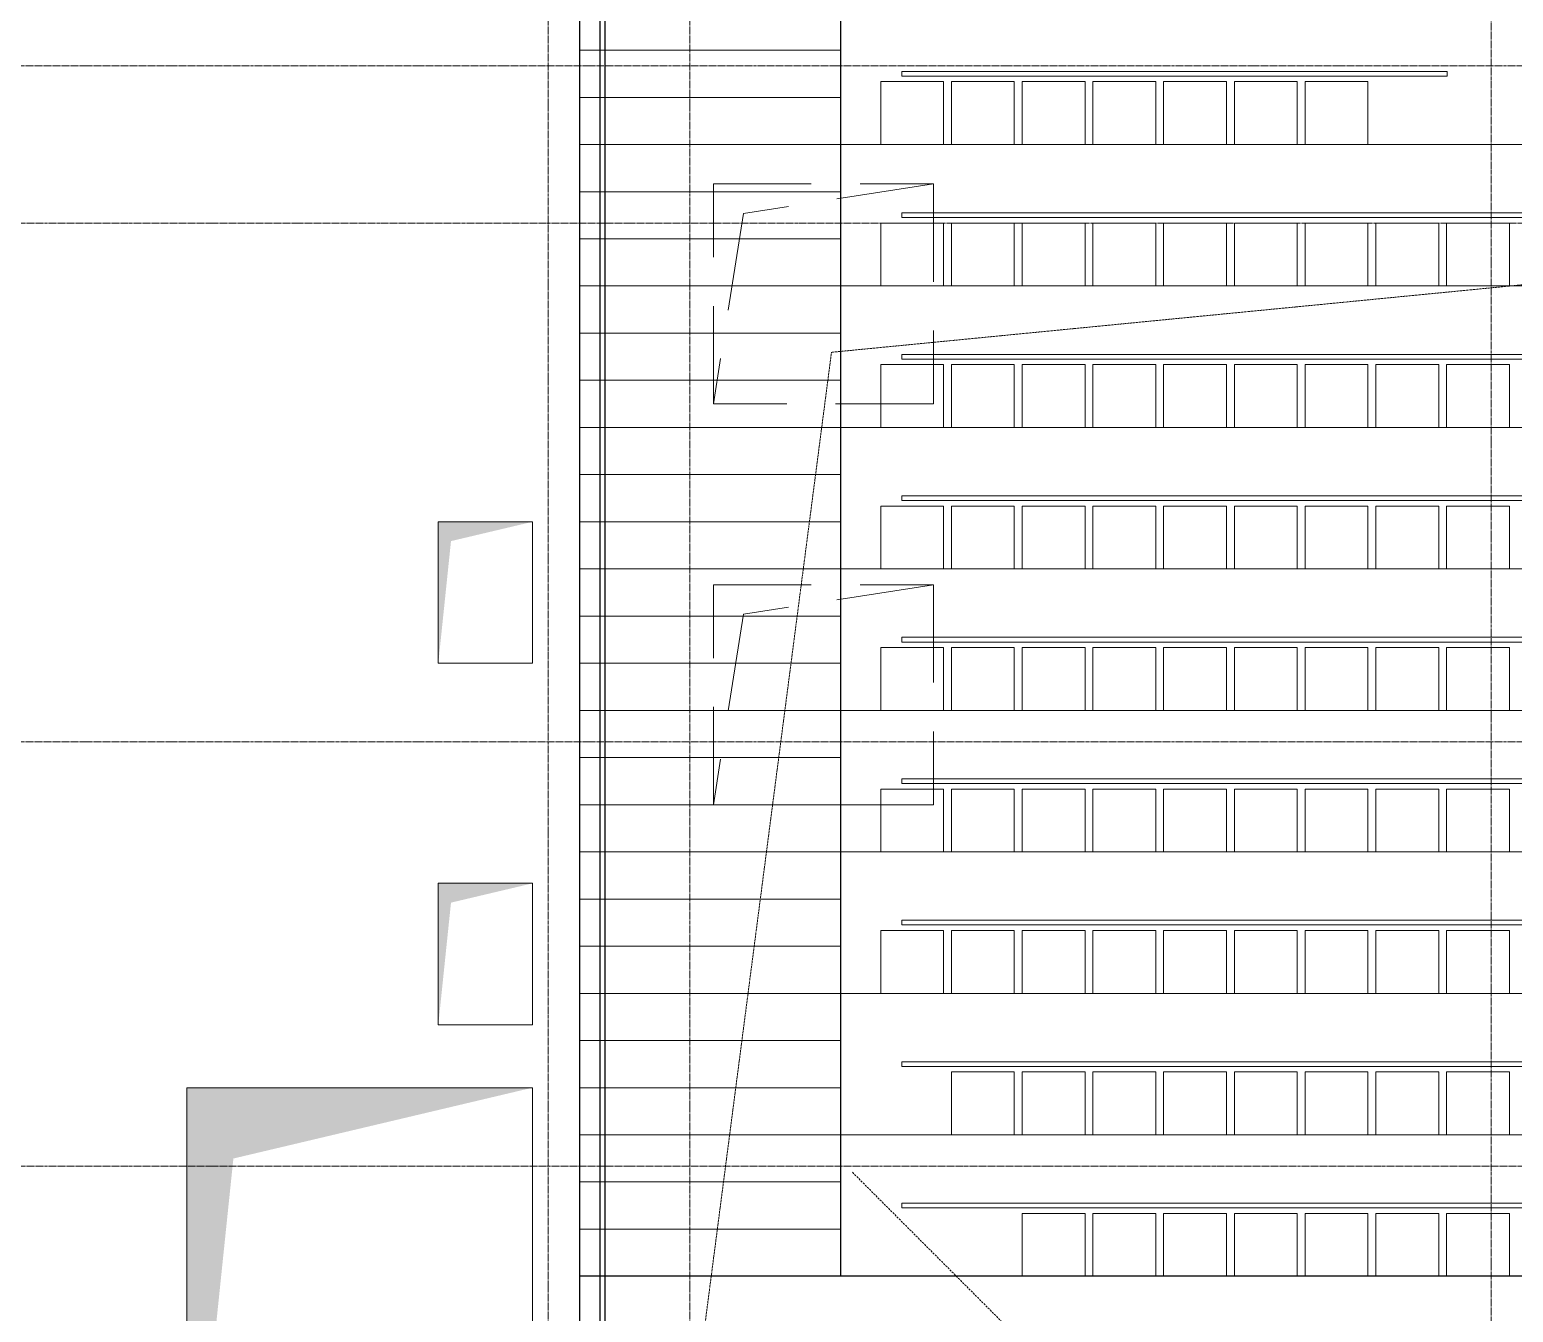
# Model space of a CAD drawing. Header units: millimetres. Extents: x -231292 to 573618, y -153144 to 564035.
# Drawn here: x -197475 to -188035, y 230466 to 238626 of the extents above; entities that cross this region are included whole.
import ezdxf

# ---------------------------------------------------------------- set-up
doc = ezdxf.new("R2010")
doc.units = ezdxf.units.MM
for name, pattern in [('CENTER2', [28.575, 19.05, -3.175, 3.175, -3.175]), ('DASHED', [19.05, 12.7, -6.35]), ('HIDDEN', [9.525, 6.35, -3.175])]:
    doc.linetypes.add(name, pattern=pattern)
doc.layers.get('0').update_dxf_attribs({"color": 250})
doc.layers.add('АР_Делит', color=250, linetype='Continuous', lineweight=0, plot=False)
for name, color, linetype, lineweight in [('АР_Мебель', 250, 'Continuous', 5), ('АР_Стены ЖБ', 250, 'Continuous', 35), ('АР_Тонкая', 250, 'Continuous', 5), ('ЛК_Открытая', 250, 'Continuous', 5), ('ОВ_Классы', 250, 'Continuous', 0), ('ОВ_Шахты_блок 4.1', 250, 'Continuous', 5), ('РД_Ограждения', 250, 'Continuous', 5), ('РД_Оси_100', 250, 'Continuous', 0)]:
    doc.layers.add(name, color=color, linetype=linetype, lineweight=lineweight)

# ---------------------------------------------------------------- blocks, each defined once
blk = doc.blocks.new('СОШ_2200_АР_ОСИ_М100_28.05.24')
at = {"layer": 'АР_Делит', "linetype": 'CENTER2'}
blk.add_line((-5954.958, 83200), (47367.08, 83200), dxfattribs=at)
at = {"layer": 'РД_Оси_100', "linetype": 'CENTER2'}
for p, q in [((27600, -6155), (27600, 139938.679)), ((119910, 82200), (-5954.958, 82200)), ((-5954.958, 78900), (119910, 78900)), ((119910, 76200), (-5954.958, 76200))]:
    blk.add_line(p, q, dxfattribs=at)
blk.add_lwpolyline([(28500, -6155), (28500, 139938.679)], dxfattribs=at)
at = {"layer": 'РД_Оси_100', "color": 1, "linetype": 'CENTER2'}
blk.add_lwpolyline([(33600, 139938.679), (33600, -6155)], dxfattribs=at)
blk = doc.blocks.new('otv')
at = {"linetype": 'Continuous'}
blk.add_lwpolyline([(0, -1), (0, 0), (1, 0), (1, -1)], close=True, dxfattribs=at)
blk.add_solid([(0, -1), (0, 0), (0.1346, -0.1366), (1, 0)], dxfattribs=at)
blk = doc.blocks.new('otv пунктир')
at = {"linetype": 'HIDDEN', "ltscale": 0.07}
blk.add_lwpolyline([(0, 0), (0, 1), (1, 1), (1, 0)], close=True, dxfattribs=at)
blk.add_lwpolyline([(0, 1), (0.1346, 0.1366), (1, 0)], dxfattribs=at)

msp = doc.modelspace()

# ---------------------------------------------------------------- linework, layer by layer
for points in [[(-193974.956, 242395.168), (-176274.956, 242395.168), (-176274.956, 223770.168), (-193974.956, 223770.168)], [(-176374.956, 230695.168), (-193974.956, 230695.168), (-193974.956, 239395.168), (-176374.956, 239395.168)], [(-192314.956, 230695.168), (-193974.956, 230695.168), (-193974.956, 239395.168), (-192314.956, 239395.168)]]:
    msp.add_lwpolyline(points, close=True)
at = {"layer": 'АР_Мебель'}
msp.add_line((-192634.956, 230695.168), (-178034.956, 230695.168), dxfattribs=at)
for points in [[(-192059.956, 238295.168), (-191659.956, 238295.168), (-191659.956, 237895.168), (-192059.956, 237895.168)], [(-191609.956, 238295.168), (-191209.956, 238295.168), (-191209.956, 237895.168), (-191609.956, 237895.168)], [(-191159.956, 238295.168), (-190759.956, 238295.168), (-190759.956, 237895.168), (-191159.956, 237895.168)], [(-190709.956, 238295.168), (-190309.956, 238295.168), (-190309.956, 237895.168), (-190709.956, 237895.168)], [(-190259.956, 238295.168), (-189859.956, 238295.168), (-189859.956, 237895.168), (-190259.956, 237895.168)], [(-189809.956, 238295.168), (-189409.956, 238295.168), (-189409.956, 237895.168), (-189809.956, 237895.168)], [(-189359.956, 238295.168), (-188959.956, 238295.168), (-188959.956, 237895.168), (-189359.956, 237895.168)], [(-192059.956, 237395.168), (-191659.956, 237395.168), (-191659.956, 236995.168), (-192059.956, 236995.168)], [(-191609.956, 237395.168), (-191209.956, 237395.168), (-191209.956, 236995.168), (-191609.956, 236995.168)], [(-191159.956, 237395.168), (-190759.956, 237395.168), (-190759.956, 236995.168), (-191159.956, 236995.168)], [(-190709.956, 237395.168), (-190309.956, 237395.168), (-190309.956, 236995.168), (-190709.956, 236995.168)], [(-190259.956, 237395.168), (-189859.956, 237395.168), (-189859.956, 236995.168), (-190259.956, 236995.168)], [(-189809.956, 237395.168), (-189409.956, 237395.168), (-189409.956, 236995.168), (-189809.956, 236995.168)], [(-189359.956, 237395.168), (-188959.956, 237395.168), (-188959.956, 236995.168), (-189359.956, 236995.168)], [(-188909.956, 237395.168), (-188509.956, 237395.168), (-188509.956, 236995.168), (-188909.956, 236995.168)], [(-188459.956, 237395.168), (-188059.956, 237395.168), (-188059.956, 236995.168), (-188459.956, 236995.168)], [(-192059.956, 236495.168), (-191659.956, 236495.168), (-191659.956, 236095.168), (-192059.956, 236095.168)], [(-191609.956, 236495.168), (-191209.956, 236495.168), (-191209.956, 236095.168), (-191609.956, 236095.168)], [(-191159.956, 236495.168), (-190759.956, 236495.168), (-190759.956, 236095.168), (-191159.956, 236095.168)], [(-190709.956, 236495.168), (-190309.956, 236495.168), (-190309.956, 236095.168), (-190709.956, 236095.168)], [(-190259.956, 236495.168), (-189859.956, 236495.168), (-189859.956, 236095.168), (-190259.956, 236095.168)], [(-189809.956, 236495.168), (-189409.956, 236495.168), (-189409.956, 236095.168), (-189809.956, 236095.168)], [(-189359.956, 236495.168), (-188959.956, 236495.168), (-188959.956, 236095.168), (-189359.956, 236095.168)], [(-188909.956, 236495.168), (-188509.956, 236495.168), (-188509.956, 236095.168), (-188909.956, 236095.168)], [(-188459.956, 236495.168), (-188059.956, 236495.168), (-188059.956, 236095.168), (-188459.956, 236095.168)], [(-192059.956, 235595.168), (-191659.956, 235595.168), (-191659.956, 235195.168), (-192059.956, 235195.168)], [(-191609.956, 235595.168), (-191209.956, 235595.168), (-191209.956, 235195.168), (-191609.956, 235195.168)], [(-191159.956, 235595.168), (-190759.956, 235595.168), (-190759.956, 235195.168), (-191159.956, 235195.168)], [(-190709.956, 235595.168), (-190309.956, 235595.168), (-190309.956, 235195.168), (-190709.956, 235195.168)], [(-190259.956, 235595.168), (-189859.956, 235595.168), (-189859.956, 235195.168), (-190259.956, 235195.168)], [(-189809.956, 235595.168), (-189409.956, 235595.168), (-189409.956, 235195.168), (-189809.956, 235195.168)], [(-189359.956, 235595.168), (-188959.956, 235595.168), (-188959.956, 235195.168), (-189359.956, 235195.168)], [(-188909.956, 235595.168), (-188509.956, 235595.168), (-188509.956, 235195.168), (-188909.956, 235195.168)], [(-188459.956, 235595.168), (-188059.956, 235595.168), (-188059.956, 235195.168), (-188459.956, 235195.168)], [(-192059.956, 234695.168), (-191659.956, 234695.168), (-191659.956, 234295.168), (-192059.956, 234295.168)], [(-191609.956, 234695.168), (-191209.956, 234695.168), (-191209.956, 234295.168), (-191609.956, 234295.168)], [(-191159.956, 234695.168), (-190759.956, 234695.168), (-190759.956, 234295.168), (-191159.956, 234295.168)], [(-190709.956, 234695.168), (-190309.956, 234695.168), (-190309.956, 234295.168), (-190709.956, 234295.168)], [(-190259.956, 234695.168), (-189859.956, 234695.168), (-189859.956, 234295.168), (-190259.956, 234295.168)], [(-189809.956, 234695.168), (-189409.956, 234695.168), (-189409.956, 234295.168), (-189809.956, 234295.168)], [(-189359.956, 234695.168), (-188959.956, 234695.168), (-188959.956, 234295.168), (-189359.956, 234295.168)], [(-188909.956, 234695.168), (-188509.956, 234695.168), (-188509.956, 234295.168), (-188909.956, 234295.168)], [(-188459.956, 234695.168), (-188059.956, 234695.168), (-188059.956, 234295.168), (-188459.956, 234295.168)], [(-192059.956, 233795.168), (-191659.956, 233795.168), (-191659.956, 233395.168), (-192059.956, 233395.168)], [(-191609.956, 233795.168), (-191209.956, 233795.168), (-191209.956, 233395.168), (-191609.956, 233395.168)], [(-191159.956, 233795.168), (-190759.956, 233795.168), (-190759.956, 233395.168), (-191159.956, 233395.168)], [(-190709.956, 233795.168), (-190309.956, 233795.168), (-190309.956, 233395.168), (-190709.956, 233395.168)], [(-190259.956, 233795.168), (-189859.956, 233795.168), (-189859.956, 233395.168), (-190259.956, 233395.168)], [(-189809.956, 233795.168), (-189409.956, 233795.168), (-189409.956, 233395.168), (-189809.956, 233395.168)], [(-189359.956, 233795.168), (-188959.956, 233795.168), (-188959.956, 233395.168), (-189359.956, 233395.168)], [(-188909.956, 233795.168), (-188509.956, 233795.168), (-188509.956, 233395.168), (-188909.956, 233395.168)], [(-188459.956, 233795.168), (-188059.956, 233795.168), (-188059.956, 233395.168), (-188459.956, 233395.168)], [(-192059.956, 232895.168), (-191659.956, 232895.168), (-191659.956, 232495.168), (-192059.956, 232495.168)], [(-191609.956, 232895.168), (-191209.956, 232895.168), (-191209.956, 232495.168), (-191609.956, 232495.168)], [(-191159.956, 232895.168), (-190759.956, 232895.168), (-190759.956, 232495.168), (-191159.956, 232495.168)], [(-190709.956, 232895.168), (-190309.956, 232895.168), (-190309.956, 232495.168), (-190709.956, 232495.168)], [(-190259.956, 232895.168), (-189859.956, 232895.168), (-189859.956, 232495.168), (-190259.956, 232495.168)], [(-189809.956, 232895.168), (-189409.956, 232895.168), (-189409.956, 232495.168), (-189809.956, 232495.168)], [(-189359.956, 232895.168), (-188959.956, 232895.168), (-188959.956, 232495.168), (-189359.956, 232495.168)], [(-188909.956, 232895.168), (-188509.956, 232895.168), (-188509.956, 232495.168), (-188909.956, 232495.168)], [(-188459.956, 232895.168), (-188059.956, 232895.168), (-188059.956, 232495.168), (-188459.956, 232495.168)], [(-191609.956, 231995.168), (-191209.956, 231995.168), (-191209.956, 231595.168), (-191609.956, 231595.168)], [(-191159.956, 231995.168), (-190759.956, 231995.168), (-190759.956, 231595.168), (-191159.956, 231595.168)], [(-190709.956, 231995.168), (-190309.956, 231995.168), (-190309.956, 231595.168), (-190709.956, 231595.168)], [(-190259.956, 231995.168), (-189859.956, 231995.168), (-189859.956, 231595.168), (-190259.956, 231595.168)], [(-189809.956, 231995.168), (-189409.956, 231995.168), (-189409.956, 231595.168), (-189809.956, 231595.168)], [(-189359.956, 231995.168), (-188959.956, 231995.168), (-188959.956, 231595.168), (-189359.956, 231595.168)], [(-188909.956, 231995.168), (-188509.956, 231995.168), (-188509.956, 231595.168), (-188909.956, 231595.168)], [(-188459.956, 231995.168), (-188059.956, 231995.168), (-188059.956, 231595.168), (-188459.956, 231595.168)], [(-191159.956, 231095.168), (-190759.956, 231095.168), (-190759.956, 230695.168), (-191159.956, 230695.168)], [(-190709.956, 231095.168), (-190309.956, 231095.168), (-190309.956, 230695.168), (-190709.956, 230695.168)], [(-190259.956, 231095.168), (-189859.956, 231095.168), (-189859.956, 230695.168), (-190259.956, 230695.168)], [(-189809.956, 231095.168), (-189409.956, 231095.168), (-189409.956, 230695.168), (-189809.956, 230695.168)], [(-189359.956, 231095.168), (-188959.956, 231095.168), (-188959.956, 230695.168), (-189359.956, 230695.168)], [(-188909.956, 231095.168), (-188509.956, 231095.168), (-188509.956, 230695.168), (-188909.956, 230695.168)], [(-188459.956, 231095.168), (-188059.956, 231095.168), (-188059.956, 230695.168), (-188459.956, 230695.168)]]:
    msp.add_lwpolyline(points, close=True, dxfattribs=at)
at = {"layer": 'АР_Стены ЖБ', "linetype": 'HIDDEN', "lineweight": 0}
msp.add_lwpolyline([(-176284.955, 238145.168), (-192373.279, 236573.331), (-193974.956, 224270.168)], dxfattribs=at)
at = {"layer": 'АР_Тонкая', "linetype": 'DASHED', "lineweight": 0}
msp.add_line((-192239.943, 231356.776), (-185174.943, 224291.776), dxfattribs=at)
at = {"layer": 'ЛК_Открытая'}
for p, q in [((-193974.956, 230695.168), (-193974.956, 239395.168)), ((-193974.956, 238495.168), (-192314.956, 238495.168)), ((-192314.956, 237895.168), (-192314.956, 238495.168)), ((-193974.956, 238195.168), (-192314.956, 238195.168)), ((-193974.956, 237895.168), (-192314.956, 237895.168)), ((-192314.956, 237895.168), (-178034.956, 237895.168)), ((-193974.956, 237595.168), (-192314.956, 237595.168)), ((-192314.956, 236995.168), (-192314.956, 237595.168)), ((-193974.956, 237295.168), (-192314.956, 237295.168)), ((-193974.956, 236995.168), (-192314.956, 236995.168)), ((-192314.956, 236995.168), (-178034.956, 236995.168)), ((-193974.956, 236695.168), (-192314.956, 236695.168)), ((-192314.956, 236095.168), (-192314.956, 236695.168)), ((-193974.956, 236395.168), (-192314.956, 236395.168)), ((-193974.956, 236095.168), (-192314.956, 236095.168)), ((-192314.956, 236095.168), (-178034.956, 236095.168)), ((-193974.956, 235795.168), (-192314.956, 235795.168)), ((-192314.956, 235195.168), (-192314.956, 235795.168)), ((-193974.956, 235495.168), (-192314.956, 235495.168)), ((-193974.956, 235195.168), (-192314.956, 235195.168)), ((-192314.956, 235195.168), (-178034.956, 235195.168)), ((-193974.956, 234895.168), (-192314.956, 234895.168)), ((-192314.956, 234295.168), (-192314.956, 234895.168)), ((-193974.956, 234595.168), (-192314.956, 234595.168)), ((-193974.956, 234295.168), (-192314.956, 234295.168)), ((-192314.956, 234295.168), (-178034.956, 234295.168)), ((-193974.956, 233995.168), (-192314.956, 233995.168)), ((-192314.956, 233395.168), (-192314.956, 233995.168)), ((-193974.956, 233695.168), (-192314.956, 233695.168)), ((-193974.956, 233395.168), (-192314.956, 233395.168)), ((-192314.956, 233395.168), (-178034.956, 233395.168)), ((-193974.956, 233095.168), (-192314.956, 233095.168)), ((-192314.956, 232495.168), (-192314.956, 233095.168)), ((-193974.956, 232795.168), (-192314.956, 232795.168)), ((-193974.956, 232495.168), (-192314.956, 232495.168)), ((-192314.956, 232495.168), (-178034.956, 232495.168)), ((-193974.956, 232195.168), (-192314.956, 232195.168)), ((-192314.956, 231595.168), (-192314.956, 232195.168)), ((-193974.956, 231895.168), (-192314.956, 231895.168)), ((-193974.956, 231595.168), (-192314.956, 231595.168)), ((-192314.956, 231595.168), (-178034.956, 231595.168)), ((-193974.956, 231295.168), (-192314.956, 231295.168)), ((-192314.956, 230695.168), (-192314.956, 231295.168)), ((-193974.956, 230995.168), (-192314.956, 230995.168)), ((-193974.956, 230695.168), (-192314.956, 230695.168)), ((-192314.956, 230695.168), (-178034.956, 230695.168))]:
    msp.add_line(p, q, dxfattribs=at)
msp.add_lwpolyline([(-193144.956, 239380.726, 0, 150, 0), (-193144.956, 238914.477, 0, 0, 0), (-193144.956, 230695.168, 0, 0, 0)], format="xyseb", dxfattribs=at)
for points in [[(-192314.956, 237895.168), (-192314.956, 238495.168)], [(-192314.956, 236995.168), (-192314.956, 237595.168)], [(-192314.956, 236095.168), (-192314.956, 236695.168)], [(-192314.956, 235195.168), (-192314.956, 235795.168)], [(-192314.956, 234295.168), (-192314.956, 234895.168)], [(-192314.956, 233395.168), (-192314.956, 233995.168)], [(-192314.956, 232495.168), (-192314.956, 233095.168)], [(-192314.956, 231595.168), (-192314.956, 232195.168)], [(-178034.956, 231295.168), (-178034.956, 230695.168), (-192314.956, 230695.168), (-192314.956, 231295.168)]]:
    msp.add_lwpolyline(points, dxfattribs=at)
at = {"layer": 'РД_Ограждения', "lineweight": 25}
msp.add_lwpolyline([(-193814.956, 239725.168), (-193814.956, 239725.168), (-193814.956, 239725.168), (-193814.956, 230065.168), (-193844.956, 230065.168), (-193844.956, 239725.168), (-193814.956, 239725.168), (-193814.956, 239725.168)], dxfattribs=at)
at = {"layer": 'РД_Ограждения'}
for points in [[(-191924.956, 238360.168), (-188454.956, 238360.168), (-188454.956, 238330.168), (-191924.956, 238330.168)], [(-191924.956, 237460.168), (-178424.956, 237460.168), (-178424.956, 237430.168), (-191924.956, 237430.168)], [(-191924.956, 236560.168), (-178424.956, 236560.168), (-178424.956, 236530.168), (-191924.956, 236530.168)], [(-191924.956, 235660.168), (-178424.956, 235660.168), (-178424.956, 235630.168), (-191924.956, 235630.168)], [(-191924.956, 234760.168), (-178424.956, 234760.168), (-178424.956, 234730.168), (-191924.956, 234730.168)], [(-191924.956, 233860.168), (-178424.956, 233860.168), (-178424.956, 233830.168), (-191924.956, 233830.168)], [(-191924.956, 232960.168), (-178424.956, 232960.168), (-178424.956, 232930.168), (-191924.956, 232930.168)], [(-191924.956, 232060.168), (-178424.956, 232060.168), (-178424.956, 232030.168), (-191924.956, 232030.168)], [(-191924.956, 231160.168), (-178424.956, 231160.168), (-178424.956, 231130.168), (-191924.956, 231130.168)]]:
    msp.add_lwpolyline(points, close=True, dxfattribs=at)

# ---------------------------------------------------------------- block references
at = {"layer": 'ОВ_Классы', "xscale": 1400, "yscale": 1400, "rotation": 270}
for p in [(-193124.956, 237644.843), (-193124.956, 235094.843)]:
    msp.add_blockref('otv пунктир', p, dxfattribs=at)
at = {"layer": 'ОВ_Шахты_блок 4.1', "color": 1}
for p, xscale, yscale in [((-194874.956, 235495.168), 600, 900), ((-194874.956, 233195.168), 600, 900), ((-196474.956, 231895.168), 2200, 3300)]:
    msp.add_blockref('otv', p, dxfattribs=dict(at, xscale=xscale, yscale=yscale))
at = {"layer": 'РД_Оси_100'}
msp.add_blockref('СОШ_2200_АР_ОСИ_М100_28.05.24', (-221774.956, 155195.168), dxfattribs=at)

doc.saveas('drawing.dxf')
